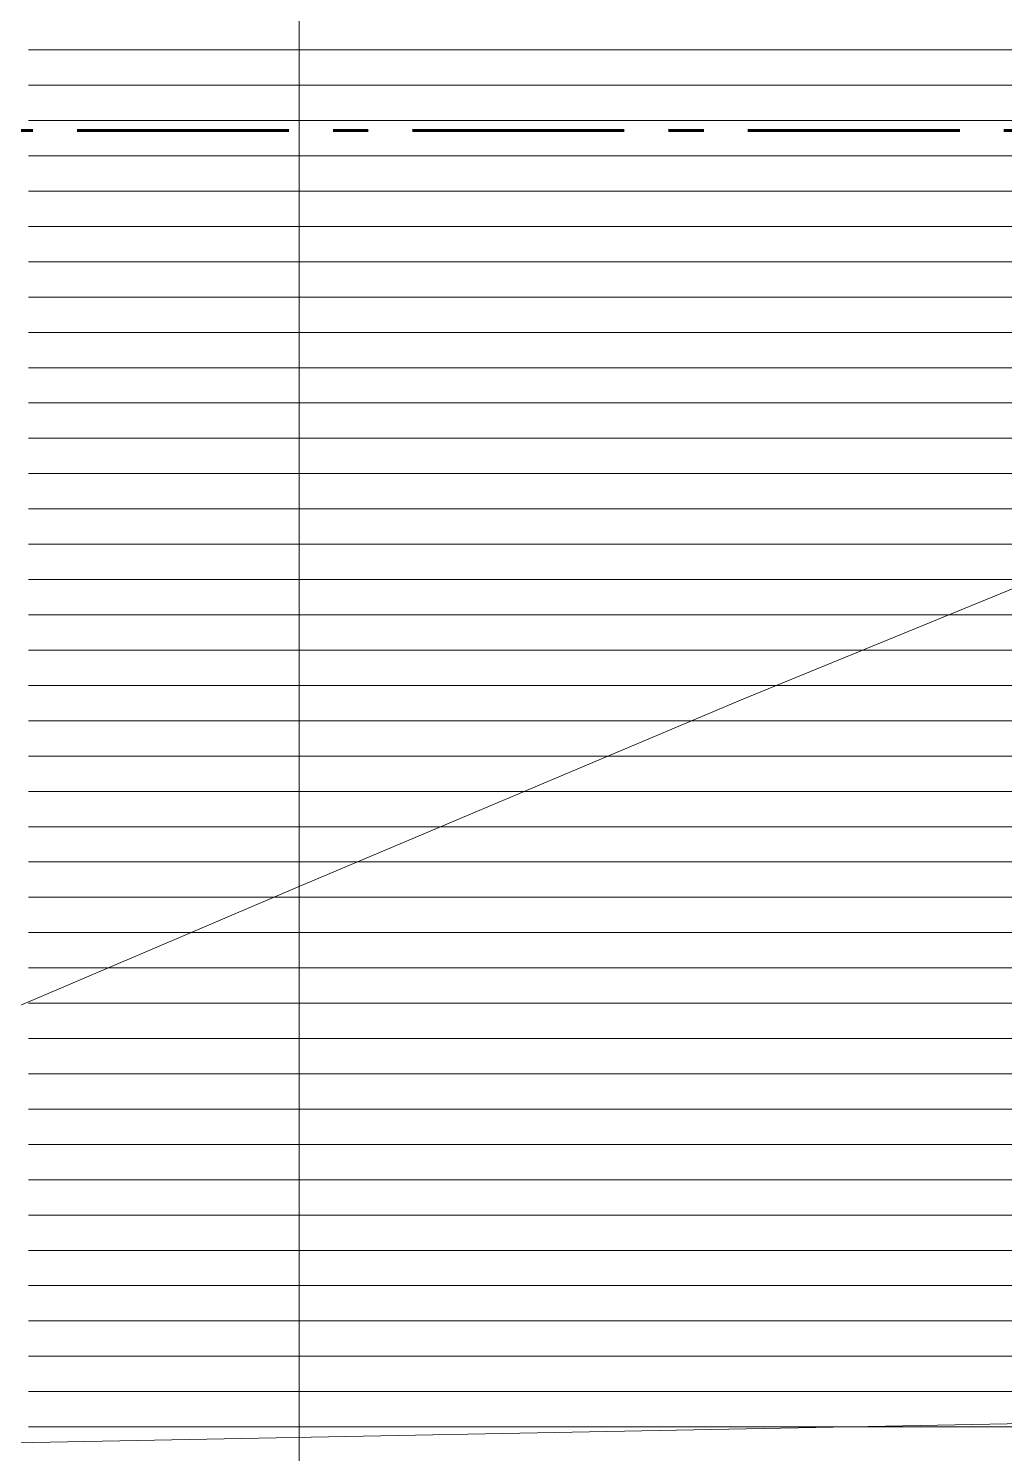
# Model space of a CAD drawing. Header units: metres. Extents: x 48 to 635, y -15 to 39.
# Drawn here: x 65.493 to 68.257, y 6.48 to 10.516 of the extents above; entities that cross this region are included whole.
import ezdxf

# ---------------------------------------------------------------- set-up
doc = ezdxf.new("R2010")
doc.units = ezdxf.units.M
doc.header["$MEASUREMENT"] = 0
doc.linetypes.add('Linea punta', pattern=[0.85, 0.6, -0.125, 0, -0.125])
doc.linetypes.add('Wipeout_Contour', pattern=[1, 0, -1])
for name, color, linetype in [('Interior - Furniture', 7, 'Continuous'), ('Marker - Section', 7, 'Continuous'), ('Shell - Roof', 7, 'Continuous'), ('Structural - Bearing', 7, 'Continuous')]:
    doc.layers.add(name, color=color, linetype=linetype)

# ---------------------------------------------------------------- blocks, each defined once
blk = doc.blocks.new('*X19')
at = {"layer": 'Shell - Roof', "color": 23, "linetype": 'Continuous', "lineweight": 13, "true_color": 0xbf8080}
for p, q in [((65.7388, 10.4551), (65.4926, 10.4551)), ((65.7388, 10.4551), (65.4926, 10.4551)), ((65.985, 10.4551), (65.7388, 10.4551)), ((65.985, 10.4551), (65.7388, 10.4551)), ((66.2312, 10.4551), (65.985, 10.4551)), ((66.2312, 10.4551), (65.985, 10.4551)), ((66.259, 10.4551), (66.2312, 10.4551)), ((66.259, 10.4551), (66.2312, 10.4551)), ((65.7388, 10.3551), (65.4926, 10.3551)), ((65.7388, 10.3551), (65.4926, 10.3551)), ((65.985, 10.3551), (65.7388, 10.3551)), ((65.985, 10.3551), (65.7388, 10.3551)), ((66.2312, 10.3551), (65.985, 10.3551)), ((66.2312, 10.3551), (65.985, 10.3551)), ((66.259, 10.3551), (66.2312, 10.3551)), ((66.259, 10.3551), (66.2312, 10.3551)), ((65.7388, 10.2551), (65.4926, 10.2551)), ((65.7388, 10.2551), (65.4926, 10.2551)), ((65.985, 10.2551), (65.7388, 10.2551)), ((65.985, 10.2551), (65.7388, 10.2551)), ((66.2312, 10.2551), (65.985, 10.2551)), ((66.2312, 10.2551), (65.985, 10.2551)), ((66.259, 10.2551), (66.2312, 10.2551)), ((66.259, 10.2551), (66.2312, 10.2551)), ((65.7388, 10.1551), (65.4926, 10.1551)), ((65.7388, 10.1551), (65.4926, 10.1551)), ((65.985, 10.1551), (65.7388, 10.1551)), ((65.985, 10.1551), (65.7388, 10.1551)), ((66.2312, 10.1551), (65.985, 10.1551)), ((66.2312, 10.1551), (65.985, 10.1551)), ((66.259, 10.1551), (66.2312, 10.1551)), ((66.259, 10.1551), (66.2312, 10.1551)), ((65.7388, 10.0551), (65.4926, 10.0551)), ((65.7388, 10.0551), (65.4926, 10.0551)), ((65.985, 10.0551), (65.7388, 10.0551)), ((65.985, 10.0551), (65.7388, 10.0551)), ((66.2312, 10.0551), (65.985, 10.0551)), ((66.2312, 10.0551), (65.985, 10.0551)), ((66.259, 10.0551), (66.2312, 10.0551)), ((66.259, 10.0551), (66.2312, 10.0551)), ((65.7388, 9.9551), (65.4926, 9.9551)), ((65.7388, 9.9551), (65.4926, 9.9551)), ((65.985, 9.9551), (65.7388, 9.9551)), ((65.985, 9.9551), (65.7388, 9.9551)), ((66.2312, 9.9551), (65.985, 9.9551)), ((66.2312, 9.9551), (65.985, 9.9551)), ((66.259, 9.9551), (66.2312, 9.9551)), ((66.259, 9.9551), (66.2312, 9.9551)), ((65.7388, 9.8551), (65.4926, 9.8551)), ((65.7388, 9.8551), (65.4926, 9.8551)), ((65.985, 9.8551), (65.7388, 9.8551)), ((65.985, 9.8551), (65.7388, 9.8551)), ((66.2312, 9.8551), (65.985, 9.8551)), ((66.2312, 9.8551), (65.985, 9.8551)), ((66.259, 9.8551), (66.2312, 9.8551)), ((66.259, 9.8551), (66.2312, 9.8551)), ((65.7388, 9.7551), (65.4926, 9.7551)), ((65.7388, 9.7551), (65.4926, 9.7551)), ((65.985, 9.7551), (65.7388, 9.7551)), ((65.985, 9.7551), (65.7388, 9.7551)), ((66.2312, 9.7551), (65.985, 9.7551)), ((66.2312, 9.7551), (65.985, 9.7551)), ((66.259, 9.7551), (66.2312, 9.7551)), ((66.259, 9.7551), (66.2312, 9.7551)), ((65.7388, 9.6551), (65.4926, 9.6551)), ((65.7388, 9.6551), (65.4926, 9.6551)), ((65.985, 9.6551), (65.7388, 9.6551)), ((65.985, 9.6551), (65.7388, 9.6551)), ((66.2312, 9.6551), (65.985, 9.6551)), ((66.2312, 9.6551), (65.985, 9.6551)), ((66.259, 9.6551), (66.2312, 9.6551)), ((66.259, 9.6551), (66.2312, 9.6551)), ((65.7388, 9.5551), (65.4926, 9.5551)), ((65.7388, 9.5551), (65.4926, 9.5551)), ((65.985, 9.5551), (65.7388, 9.5551)), ((65.985, 9.5551), (65.7388, 9.5551)), ((66.2312, 9.5551), (65.985, 9.5551)), ((66.2312, 9.5551), (65.985, 9.5551)), ((66.259, 9.5551), (66.2312, 9.5551)), ((66.259, 9.5551), (66.2312, 9.5551)), ((65.7388, 9.4551), (65.4926, 9.4551)), ((65.7388, 9.4551), (65.4926, 9.4551)), ((65.985, 9.4551), (65.7388, 9.4551)), ((65.985, 9.4551), (65.7388, 9.4551)), ((66.2312, 9.4551), (65.985, 9.4551)), ((66.2312, 9.4551), (65.985, 9.4551)), ((66.259, 9.4551), (66.2312, 9.4551)), ((66.259, 9.4551), (66.2312, 9.4551)), ((65.7388, 9.3551), (65.4926, 9.3551)), ((65.7388, 9.3551), (65.4926, 9.3551)), ((65.985, 9.3551), (65.7388, 9.3551)), ((65.985, 9.3551), (65.7388, 9.3551)), ((66.2312, 9.3551), (65.985, 9.3551)), ((66.2312, 9.3551), (65.985, 9.3551)), ((66.259, 9.3551), (66.2312, 9.3551)), ((66.259, 9.3551), (66.2312, 9.3551)), ((65.7388, 9.2551), (65.4926, 9.2551)), ((65.7388, 9.2551), (65.4926, 9.2551)), ((65.985, 9.2551), (65.7388, 9.2551)), ((65.985, 9.2551), (65.7388, 9.2551)), ((66.2312, 9.2551), (65.985, 9.2551)), ((66.2312, 9.2551), (65.985, 9.2551)), ((66.259, 9.2551), (66.2312, 9.2551)), ((66.259, 9.2551), (66.2312, 9.2551)), ((65.7388, 9.1551), (65.4926, 9.1551)), ((65.7388, 9.1551), (65.4926, 9.1551)), ((65.985, 9.1551), (65.7388, 9.1551)), ((65.985, 9.1551), (65.7388, 9.1551)), ((66.2312, 9.1551), (65.985, 9.1551)), ((66.2312, 9.1551), (65.985, 9.1551)), ((66.259, 9.1551), (66.2312, 9.1551)), ((66.259, 9.1551), (66.2312, 9.1551)), ((65.7388, 9.0551), (65.4926, 9.0551)), ((65.7388, 9.0551), (65.4926, 9.0551)), ((65.985, 9.0551), (65.7388, 9.0551)), ((65.985, 9.0551), (65.7388, 9.0551)), ((66.2312, 9.0551), (65.985, 9.0551)), ((66.2312, 9.0551), (65.985, 9.0551)), ((66.259, 9.0551), (66.2312, 9.0551)), ((66.259, 9.0551), (66.2312, 9.0551)), ((65.7388, 8.9551), (65.4926, 8.9551)), ((65.7388, 8.9551), (65.4926, 8.9551)), ((65.985, 8.9551), (65.7388, 8.9551)), ((65.985, 8.9551), (65.7388, 8.9551)), ((66.2312, 8.9551), (65.985, 8.9551)), ((66.2312, 8.9551), (65.985, 8.9551)), ((66.259, 8.9551), (66.2312, 8.9551)), ((66.259, 8.9551), (66.2312, 8.9551)), ((65.7388, 8.8551), (65.4926, 8.8551)), ((65.7388, 8.8551), (65.4926, 8.8551)), ((65.985, 8.8551), (65.7388, 8.8551)), ((65.985, 8.8551), (65.7388, 8.8551)), ((66.2312, 8.8551), (65.985, 8.8551)), ((66.2312, 8.8551), (65.985, 8.8551)), ((66.259, 8.8551), (66.2312, 8.8551)), ((66.259, 8.8551), (66.2312, 8.8551)), ((65.7388, 8.7551), (65.4926, 8.7551)), ((65.7388, 8.7551), (65.4926, 8.7551)), ((65.985, 8.7551), (65.7388, 8.7551)), ((65.985, 8.7551), (65.7388, 8.7551)), ((66.2312, 8.7551), (65.985, 8.7551)), ((66.2312, 8.7551), (65.985, 8.7551)), ((66.259, 8.7551), (66.2312, 8.7551)), ((66.259, 8.7551), (66.2312, 8.7551)), ((65.7388, 8.6551), (65.4926, 8.6551)), ((65.7388, 8.6551), (65.4926, 8.6551)), ((65.985, 8.6551), (65.7388, 8.6551)), ((65.985, 8.6551), (65.7388, 8.6551)), ((66.2312, 8.6551), (65.985, 8.6551)), ((66.2312, 8.6551), (65.985, 8.6551)), ((66.259, 8.6551), (66.2312, 8.6551)), ((66.259, 8.6551), (66.2312, 8.6551)), ((65.7388, 8.5551), (65.4926, 8.5551)), ((65.7388, 8.5551), (65.4926, 8.5551)), ((65.985, 8.5551), (65.7388, 8.5551)), ((65.985, 8.5551), (65.7388, 8.5551)), ((66.2312, 8.5551), (65.985, 8.5551)), ((66.2312, 8.5551), (65.985, 8.5551)), ((66.259, 8.5551), (66.2312, 8.5551)), ((66.259, 8.5551), (66.2312, 8.5551)), ((65.7388, 8.4551), (65.4926, 8.4551)), ((65.7388, 8.4551), (65.4926, 8.4551)), ((65.985, 8.4551), (65.7388, 8.4551)), ((65.985, 8.4551), (65.7388, 8.4551)), ((66.2312, 8.4551), (65.985, 8.4551)), ((66.2312, 8.4551), (65.985, 8.4551)), ((66.259, 8.4551), (66.2312, 8.4551)), ((66.259, 8.4551), (66.2312, 8.4551)), ((65.7388, 8.3551), (65.4926, 8.3551)), ((65.7388, 8.3551), (65.4926, 8.3551)), ((65.985, 8.3551), (65.7388, 8.3551)), ((65.985, 8.3551), (65.7388, 8.3551)), ((66.2312, 8.3551), (65.985, 8.3551)), ((66.2312, 8.3551), (65.985, 8.3551)), ((66.259, 8.3551), (66.2312, 8.3551)), ((66.259, 8.3551), (66.2312, 8.3551)), ((65.7388, 8.2551), (65.4926, 8.2551)), ((65.7388, 8.2551), (65.4926, 8.2551)), ((65.985, 8.2551), (65.7388, 8.2551)), ((65.985, 8.2551), (65.7388, 8.2551)), ((66.2312, 8.2551), (65.985, 8.2551)), ((66.2312, 8.2551), (65.985, 8.2551)), ((66.259, 8.2551), (66.2312, 8.2551)), ((66.259, 8.2551), (66.2312, 8.2551)), ((65.7388, 8.1551), (65.4926, 8.1551)), ((65.7388, 8.1551), (65.4926, 8.1551)), ((65.985, 8.1551), (65.7388, 8.1551)), ((65.985, 8.1551), (65.7388, 8.1551)), ((66.2312, 8.1551), (65.985, 8.1551)), ((66.2312, 8.1551), (65.985, 8.1551)), ((66.259, 8.1551), (66.2312, 8.1551)), ((66.259, 8.1551), (66.2312, 8.1551)), ((65.7388, 8.0551), (65.4926, 8.0551)), ((65.7388, 8.0551), (65.4926, 8.0551)), ((65.985, 8.0551), (65.7388, 8.0551)), ((65.985, 8.0551), (65.7388, 8.0551)), ((66.2312, 8.0551), (65.985, 8.0551)), ((66.2312, 8.0551), (65.985, 8.0551)), ((66.259, 8.0551), (66.2312, 8.0551)), ((66.259, 8.0551), (66.2312, 8.0551)), ((65.7388, 7.9551), (65.4926, 7.9551)), ((65.7388, 7.9551), (65.4926, 7.9551)), ((65.985, 7.9551), (65.7388, 7.9551)), ((65.985, 7.9551), (65.7388, 7.9551)), ((66.2312, 7.9551), (65.985, 7.9551)), ((66.2312, 7.9551), (65.985, 7.9551)), ((66.259, 7.9551), (66.2312, 7.9551)), ((66.259, 7.9551), (66.2312, 7.9551)), ((65.7388, 7.8551), (65.4926, 7.8551)), ((65.7388, 7.8551), (65.4926, 7.8551)), ((65.985, 7.8551), (65.7388, 7.8551)), ((65.985, 7.8551), (65.7388, 7.8551)), ((66.2312, 7.8551), (65.985, 7.8551)), ((66.2312, 7.8551), (65.985, 7.8551)), ((66.259, 7.8551), (66.2312, 7.8551)), ((66.259, 7.8551), (66.2312, 7.8551)), ((65.7388, 7.7551), (65.4926, 7.7551)), ((65.7388, 7.7551), (65.4926, 7.7551)), ((65.985, 7.7551), (65.7388, 7.7551)), ((65.985, 7.7551), (65.7388, 7.7551)), ((66.2312, 7.7551), (65.985, 7.7551)), ((66.2312, 7.7551), (65.985, 7.7551)), ((66.259, 7.7551), (66.2312, 7.7551)), ((66.259, 7.7551), (66.2312, 7.7551)), ((65.7388, 7.6551), (65.4926, 7.6551)), ((65.7388, 7.6551), (65.4926, 7.6551)), ((65.985, 7.6551), (65.7388, 7.6551)), ((65.985, 7.6551), (65.7388, 7.6551)), ((66.2312, 7.6551), (65.985, 7.6551)), ((66.2312, 7.6551), (65.985, 7.6551)), ((66.259, 7.6551), (66.2312, 7.6551)), ((66.259, 7.6551), (66.2312, 7.6551)), ((65.7388, 7.5551), (65.4926, 7.5551)), ((65.7388, 7.5551), (65.4926, 7.5551)), ((65.985, 7.5551), (65.7388, 7.5551)), ((65.985, 7.5551), (65.7388, 7.5551)), ((66.2312, 7.5551), (65.985, 7.5551)), ((66.2312, 7.5551), (65.985, 7.5551)), ((66.259, 7.5551), (66.2312, 7.5551)), ((66.259, 7.5551), (66.2312, 7.5551)), ((65.7388, 7.4551), (65.4926, 7.4551)), ((65.7388, 7.4551), (65.4926, 7.4551)), ((65.985, 7.4551), (65.7388, 7.4551)), ((65.985, 7.4551), (65.7388, 7.4551)), ((66.2312, 7.4551), (65.985, 7.4551)), ((66.2312, 7.4551), (65.985, 7.4551)), ((66.259, 7.4551), (66.2312, 7.4551)), ((66.259, 7.4551), (66.2312, 7.4551)), ((65.7388, 7.3551), (65.4926, 7.3551)), ((65.7388, 7.3551), (65.4926, 7.3551)), ((65.985, 7.3551), (65.7388, 7.3551)), ((65.985, 7.3551), (65.7388, 7.3551)), ((66.2312, 7.3551), (65.985, 7.3551)), ((66.2312, 7.3551), (65.985, 7.3551)), ((66.259, 7.3551), (66.2312, 7.3551)), ((66.259, 7.3551), (66.2312, 7.3551)), ((65.7388, 7.2551), (65.4926, 7.2551)), ((65.7388, 7.2551), (65.4926, 7.2551)), ((65.985, 7.2551), (65.7388, 7.2551)), ((65.985, 7.2551), (65.7388, 7.2551)), ((66.2312, 7.2551), (65.985, 7.2551)), ((66.2312, 7.2551), (65.985, 7.2551)), ((66.259, 7.2551), (66.2312, 7.2551)), ((66.259, 7.2551), (66.2312, 7.2551)), ((65.7388, 7.1551), (65.4926, 7.1551)), ((65.7388, 7.1551), (65.4926, 7.1551)), ((65.985, 7.1551), (65.7388, 7.1551)), ((65.985, 7.1551), (65.7388, 7.1551)), ((66.2312, 7.1551), (65.985, 7.1551)), ((66.2312, 7.1551), (65.985, 7.1551)), ((66.259, 7.1551), (66.2312, 7.1551)), ((66.259, 7.1551), (66.2312, 7.1551)), ((65.7388, 7.0551), (65.4926, 7.0551)), ((65.7388, 7.0551), (65.4926, 7.0551)), ((65.985, 7.0551), (65.7388, 7.0551)), ((65.985, 7.0551), (65.7388, 7.0551)), ((66.2312, 7.0551), (65.985, 7.0551)), ((66.2312, 7.0551), (65.985, 7.0551)), ((66.259, 7.0551), (66.2312, 7.0551)), ((66.259, 7.0551), (66.2312, 7.0551)), ((65.7388, 6.9551), (65.4926, 6.9551)), ((65.7388, 6.9551), (65.4926, 6.9551)), ((65.985, 6.9551), (65.7388, 6.9551)), ((65.985, 6.9551), (65.7388, 6.9551)), ((66.2312, 6.9551), (65.985, 6.9551)), ((66.2312, 6.9551), (65.985, 6.9551)), ((66.259, 6.9551), (66.2312, 6.9551)), ((66.259, 6.9551), (66.2312, 6.9551)), ((65.7388, 6.8551), (65.4926, 6.8551)), ((65.7388, 6.8551), (65.4926, 6.8551)), ((65.985, 6.8551), (65.7388, 6.8551)), ((65.985, 6.8551), (65.7388, 6.8551)), ((66.2312, 6.8551), (65.985, 6.8551)), ((66.2312, 6.8551), (65.985, 6.8551)), ((66.259, 6.8551), (66.2312, 6.8551)), ((66.259, 6.8551), (66.2312, 6.8551)), ((65.7388, 6.7551), (65.4926, 6.7551)), ((65.7388, 6.7551), (65.4926, 6.7551)), ((65.985, 6.7551), (65.7388, 6.7551)), ((65.985, 6.7551), (65.7388, 6.7551)), ((66.2312, 6.7551), (65.985, 6.7551)), ((66.2312, 6.7551), (65.985, 6.7551)), ((66.259, 6.7551), (66.2312, 6.7551)), ((66.259, 6.7551), (66.2312, 6.7551)), ((65.7388, 6.6551), (65.4926, 6.6551)), ((65.7388, 6.6551), (65.4926, 6.6551)), ((65.985, 6.6551), (65.7388, 6.6551)), ((65.985, 6.6551), (65.7388, 6.6551)), ((66.2312, 6.6551), (65.985, 6.6551)), ((66.2312, 6.6551), (65.985, 6.6551)), ((66.259, 6.6551), (66.2312, 6.6551)), ((66.259, 6.6551), (66.2312, 6.6551)), ((65.7388, 6.5551), (65.4926, 6.5551)), ((65.7388, 6.5551), (65.4926, 6.5551)), ((65.985, 6.5551), (65.7388, 6.5551)), ((65.985, 6.5551), (65.7388, 6.5551)), ((66.2312, 6.5551), (65.985, 6.5551)), ((66.2312, 6.5551), (65.985, 6.5551)), ((66.259, 6.5551), (66.2312, 6.5551)), ((66.259, 6.5551), (66.2312, 6.5551))]:
    blk.add_line(p, q, dxfattribs=at)
blk = doc.blocks.new('*X20')
at = {"layer": 'Shell - Roof', "color": 23, "linetype": 'Continuous', "lineweight": 13, "true_color": 0xbf8080}
for p, q in [((66.259, 10.4551), (66.4774, 10.4551)), ((66.259, 10.4551), (66.4774, 10.4551)), ((66.4774, 10.4551), (66.7236, 10.4551)), ((66.4774, 10.4551), (66.7236, 10.4551)), ((66.7236, 10.4551), (66.9698, 10.4551)), ((66.7236, 10.4551), (66.9698, 10.4551)), ((66.9698, 10.4551), (67.216, 10.4551)), ((66.9698, 10.4551), (67.216, 10.4551)), ((67.216, 10.4551), (67.4622, 10.4551)), ((67.216, 10.4551), (67.4622, 10.4551)), ((67.4622, 10.4551), (67.7084, 10.4551)), ((67.4622, 10.4551), (67.7084, 10.4551)), ((67.7084, 10.4551), (67.9546, 10.4551)), ((67.7084, 10.4551), (67.9546, 10.4551)), ((67.9546, 10.4551), (68.2008, 10.4551)), ((67.9546, 10.4551), (68.2008, 10.4551)), ((68.2008, 10.4551), (68.447, 10.4551)), ((68.2008, 10.4551), (68.447, 10.4551)), ((66.259, 10.3551), (66.4774, 10.3551)), ((66.259, 10.3551), (66.4774, 10.3551)), ((66.4774, 10.3551), (66.7236, 10.3551)), ((66.4774, 10.3551), (66.7236, 10.3551)), ((66.7236, 10.3551), (66.9698, 10.3551)), ((66.7236, 10.3551), (66.9698, 10.3551)), ((66.9698, 10.3551), (67.216, 10.3551)), ((66.9698, 10.3551), (67.216, 10.3551)), ((67.216, 10.3551), (67.4622, 10.3551)), ((67.216, 10.3551), (67.4622, 10.3551)), ((67.4622, 10.3551), (67.7084, 10.3551)), ((67.4622, 10.3551), (67.7084, 10.3551)), ((67.7084, 10.3551), (67.9546, 10.3551)), ((67.7084, 10.3551), (67.9546, 10.3551)), ((67.9546, 10.3551), (68.2008, 10.3551)), ((67.9546, 10.3551), (68.2008, 10.3551)), ((68.2008, 10.3551), (68.447, 10.3551)), ((68.2008, 10.3551), (68.447, 10.3551)), ((66.259, 10.2551), (66.4774, 10.2551)), ((66.259, 10.2551), (66.4774, 10.2551)), ((66.4774, 10.2551), (66.7236, 10.2551)), ((66.4774, 10.2551), (66.7236, 10.2551)), ((66.7236, 10.2551), (66.9698, 10.2551)), ((66.7236, 10.2551), (66.9698, 10.2551)), ((66.9698, 10.2551), (67.216, 10.2551)), ((66.9698, 10.2551), (67.216, 10.2551)), ((67.216, 10.2551), (67.4622, 10.2551)), ((67.216, 10.2551), (67.4622, 10.2551)), ((67.4622, 10.2551), (67.7084, 10.2551)), ((67.4622, 10.2551), (67.7084, 10.2551)), ((67.7084, 10.2551), (67.9546, 10.2551)), ((67.7084, 10.2551), (67.9546, 10.2551)), ((67.9546, 10.2551), (68.2008, 10.2551)), ((67.9546, 10.2551), (68.2008, 10.2551)), ((68.2008, 10.2551), (68.447, 10.2551)), ((68.2008, 10.2551), (68.447, 10.2551)), ((66.259, 10.1551), (66.4774, 10.1551)), ((66.259, 10.1551), (66.4774, 10.1551)), ((66.4774, 10.1551), (66.7236, 10.1551)), ((66.4774, 10.1551), (66.7236, 10.1551)), ((66.7236, 10.1551), (66.9698, 10.1551)), ((66.7236, 10.1551), (66.9698, 10.1551)), ((66.9698, 10.1551), (67.216, 10.1551)), ((66.9698, 10.1551), (67.216, 10.1551)), ((67.216, 10.1551), (67.4622, 10.1551)), ((67.216, 10.1551), (67.4622, 10.1551)), ((67.4622, 10.1551), (67.7084, 10.1551)), ((67.4622, 10.1551), (67.7084, 10.1551)), ((67.7084, 10.1551), (67.9546, 10.1551)), ((67.7084, 10.1551), (67.9546, 10.1551)), ((67.9546, 10.1551), (68.2008, 10.1551)), ((67.9546, 10.1551), (68.2008, 10.1551)), ((68.2008, 10.1551), (68.447, 10.1551)), ((68.2008, 10.1551), (68.447, 10.1551)), ((66.259, 10.0551), (66.4774, 10.0551)), ((66.259, 10.0551), (66.4774, 10.0551)), ((66.4774, 10.0551), (66.7236, 10.0551)), ((66.4774, 10.0551), (66.7236, 10.0551)), ((66.7236, 10.0551), (66.9698, 10.0551)), ((66.7236, 10.0551), (66.9698, 10.0551)), ((66.9698, 10.0551), (67.216, 10.0551)), ((66.9698, 10.0551), (67.216, 10.0551)), ((67.216, 10.0551), (67.4622, 10.0551)), ((67.216, 10.0551), (67.4622, 10.0551)), ((67.4622, 10.0551), (67.7084, 10.0551)), ((67.4622, 10.0551), (67.7084, 10.0551)), ((67.7084, 10.0551), (67.9546, 10.0551)), ((67.7084, 10.0551), (67.9546, 10.0551)), ((67.9546, 10.0551), (68.2008, 10.0551)), ((67.9546, 10.0551), (68.2008, 10.0551)), ((68.2008, 10.0551), (68.447, 10.0551)), ((68.2008, 10.0551), (68.447, 10.0551)), ((66.259, 9.9551), (66.4774, 9.9551)), ((66.259, 9.9551), (66.4774, 9.9551)), ((66.4774, 9.9551), (66.7236, 9.9551)), ((66.4774, 9.9551), (66.7236, 9.9551)), ((66.7236, 9.9551), (66.9698, 9.9551)), ((66.7236, 9.9551), (66.9698, 9.9551)), ((66.9698, 9.9551), (67.216, 9.9551)), ((66.9698, 9.9551), (67.216, 9.9551)), ((67.216, 9.9551), (67.4622, 9.9551)), ((67.216, 9.9551), (67.4622, 9.9551)), ((67.4622, 9.9551), (67.7084, 9.9551)), ((67.4622, 9.9551), (67.7084, 9.9551)), ((67.7084, 9.9551), (67.9546, 9.9551)), ((67.7084, 9.9551), (67.9546, 9.9551)), ((67.9546, 9.9551), (68.2008, 9.9551)), ((67.9546, 9.9551), (68.2008, 9.9551)), ((68.2008, 9.9551), (68.447, 9.9551)), ((68.2008, 9.9551), (68.447, 9.9551)), ((66.259, 9.8551), (66.4774, 9.8551)), ((66.259, 9.8551), (66.4774, 9.8551)), ((66.4774, 9.8551), (66.7236, 9.8551)), ((66.4774, 9.8551), (66.7236, 9.8551)), ((66.7236, 9.8551), (66.9698, 9.8551)), ((66.7236, 9.8551), (66.9698, 9.8551)), ((66.9698, 9.8551), (67.216, 9.8551)), ((66.9698, 9.8551), (67.216, 9.8551)), ((67.216, 9.8551), (67.4622, 9.8551)), ((67.216, 9.8551), (67.4622, 9.8551)), ((67.4622, 9.8551), (67.7084, 9.8551)), ((67.4622, 9.8551), (67.7084, 9.8551)), ((67.7084, 9.8551), (67.9546, 9.8551)), ((67.7084, 9.8551), (67.9546, 9.8551)), ((67.9546, 9.8551), (68.2008, 9.8551)), ((67.9546, 9.8551), (68.2008, 9.8551)), ((68.2008, 9.8551), (68.447, 9.8551)), ((68.2008, 9.8551), (68.447, 9.8551)), ((66.259, 9.7551), (66.4774, 9.7551)), ((66.259, 9.7551), (66.4774, 9.7551)), ((66.4774, 9.7551), (66.7236, 9.7551)), ((66.4774, 9.7551), (66.7236, 9.7551)), ((66.7236, 9.7551), (66.9698, 9.7551)), ((66.7236, 9.7551), (66.9698, 9.7551)), ((66.9698, 9.7551), (67.216, 9.7551)), ((66.9698, 9.7551), (67.216, 9.7551)), ((67.216, 9.7551), (67.4622, 9.7551)), ((67.216, 9.7551), (67.4622, 9.7551)), ((67.4622, 9.7551), (67.7084, 9.7551)), ((67.4622, 9.7551), (67.7084, 9.7551)), ((67.7084, 9.7551), (67.9546, 9.7551)), ((67.7084, 9.7551), (67.9546, 9.7551)), ((67.9546, 9.7551), (68.2008, 9.7551)), ((67.9546, 9.7551), (68.2008, 9.7551)), ((68.2008, 9.7551), (68.447, 9.7551)), ((68.2008, 9.7551), (68.447, 9.7551)), ((66.259, 9.6551), (66.4774, 9.6551)), ((66.259, 9.6551), (66.4774, 9.6551)), ((66.4774, 9.6551), (66.7236, 9.6551)), ((66.4774, 9.6551), (66.7236, 9.6551)), ((66.7236, 9.6551), (66.9698, 9.6551)), ((66.7236, 9.6551), (66.9698, 9.6551)), ((66.9698, 9.6551), (67.216, 9.6551)), ((66.9698, 9.6551), (67.216, 9.6551)), ((67.216, 9.6551), (67.4622, 9.6551)), ((67.216, 9.6551), (67.4622, 9.6551)), ((67.4622, 9.6551), (67.7084, 9.6551)), ((67.4622, 9.6551), (67.7084, 9.6551)), ((67.7084, 9.6551), (67.9546, 9.6551)), ((67.7084, 9.6551), (67.9546, 9.6551)), ((67.9546, 9.6551), (68.2008, 9.6551)), ((67.9546, 9.6551), (68.2008, 9.6551)), ((68.2008, 9.6551), (68.447, 9.6551)), ((68.2008, 9.6551), (68.447, 9.6551)), ((66.259, 9.5551), (66.4774, 9.5551)), ((66.259, 9.5551), (66.4774, 9.5551)), ((66.4774, 9.5551), (66.7236, 9.5551)), ((66.4774, 9.5551), (66.7236, 9.5551)), ((66.7236, 9.5551), (66.9698, 9.5551)), ((66.7236, 9.5551), (66.9698, 9.5551)), ((66.9698, 9.5551), (67.216, 9.5551)), ((66.9698, 9.5551), (67.216, 9.5551)), ((67.216, 9.5551), (67.4622, 9.5551)), ((67.216, 9.5551), (67.4622, 9.5551)), ((67.4622, 9.5551), (67.7084, 9.5551)), ((67.4622, 9.5551), (67.7084, 9.5551)), ((67.7084, 9.5551), (67.9546, 9.5551)), ((67.7084, 9.5551), (67.9546, 9.5551)), ((67.9546, 9.5551), (68.2008, 9.5551)), ((67.9546, 9.5551), (68.2008, 9.5551)), ((68.2008, 9.5551), (68.447, 9.5551)), ((68.2008, 9.5551), (68.447, 9.5551)), ((66.259, 9.4551), (66.4774, 9.4551)), ((66.259, 9.4551), (66.4774, 9.4551)), ((66.4774, 9.4551), (66.7236, 9.4551)), ((66.4774, 9.4551), (66.7236, 9.4551)), ((66.7236, 9.4551), (66.9698, 9.4551)), ((66.7236, 9.4551), (66.9698, 9.4551)), ((66.9698, 9.4551), (67.216, 9.4551)), ((66.9698, 9.4551), (67.216, 9.4551)), ((67.216, 9.4551), (67.4622, 9.4551)), ((67.216, 9.4551), (67.4622, 9.4551)), ((67.4622, 9.4551), (67.7084, 9.4551)), ((67.4622, 9.4551), (67.7084, 9.4551)), ((67.7084, 9.4551), (67.9546, 9.4551)), ((67.7084, 9.4551), (67.9546, 9.4551)), ((67.9546, 9.4551), (68.2008, 9.4551)), ((67.9546, 9.4551), (68.2008, 9.4551)), ((68.2008, 9.4551), (68.447, 9.4551)), ((68.2008, 9.4551), (68.447, 9.4551)), ((66.259, 9.3551), (66.4774, 9.3551)), ((66.259, 9.3551), (66.4774, 9.3551)), ((66.4774, 9.3551), (66.7236, 9.3551)), ((66.4774, 9.3551), (66.7236, 9.3551)), ((66.7236, 9.3551), (66.9698, 9.3551)), ((66.7236, 9.3551), (66.9698, 9.3551)), ((66.9698, 9.3551), (67.216, 9.3551)), ((66.9698, 9.3551), (67.216, 9.3551)), ((67.216, 9.3551), (67.4622, 9.3551)), ((67.216, 9.3551), (67.4622, 9.3551)), ((67.4622, 9.3551), (67.7084, 9.3551)), ((67.4622, 9.3551), (67.7084, 9.3551)), ((67.7084, 9.3551), (67.9546, 9.3551)), ((67.7084, 9.3551), (67.9546, 9.3551)), ((67.9546, 9.3551), (68.2008, 9.3551)), ((67.9546, 9.3551), (68.2008, 9.3551)), ((68.2008, 9.3551), (68.447, 9.3551)), ((68.2008, 9.3551), (68.447, 9.3551)), ((66.259, 9.2551), (66.4774, 9.2551)), ((66.259, 9.2551), (66.4774, 9.2551)), ((66.4774, 9.2551), (66.7236, 9.2551)), ((66.4774, 9.2551), (66.7236, 9.2551)), ((66.7236, 9.2551), (66.9698, 9.2551)), ((66.7236, 9.2551), (66.9698, 9.2551)), ((66.9698, 9.2551), (67.216, 9.2551)), ((66.9698, 9.2551), (67.216, 9.2551)), ((67.216, 9.2551), (67.4622, 9.2551)), ((67.216, 9.2551), (67.4622, 9.2551)), ((67.4622, 9.2551), (67.7084, 9.2551)), ((67.4622, 9.2551), (67.7084, 9.2551)), ((67.7084, 9.2551), (67.9546, 9.2551)), ((67.7084, 9.2551), (67.9546, 9.2551)), ((67.9546, 9.2551), (68.2008, 9.2551)), ((67.9546, 9.2551), (68.2008, 9.2551)), ((68.2008, 9.2551), (68.447, 9.2551)), ((68.2008, 9.2551), (68.447, 9.2551)), ((66.259, 9.1551), (66.4774, 9.1551)), ((66.259, 9.1551), (66.4774, 9.1551)), ((66.4774, 9.1551), (66.7236, 9.1551)), ((66.4774, 9.1551), (66.7236, 9.1551)), ((66.7236, 9.1551), (66.9698, 9.1551)), ((66.7236, 9.1551), (66.9698, 9.1551)), ((66.9698, 9.1551), (67.216, 9.1551)), ((66.9698, 9.1551), (67.216, 9.1551)), ((67.216, 9.1551), (67.4622, 9.1551)), ((67.216, 9.1551), (67.4622, 9.1551)), ((67.4622, 9.1551), (67.7084, 9.1551)), ((67.4622, 9.1551), (67.7084, 9.1551)), ((67.7084, 9.1551), (67.9546, 9.1551)), ((67.7084, 9.1551), (67.9546, 9.1551)), ((67.9546, 9.1551), (68.2008, 9.1551)), ((67.9546, 9.1551), (68.2008, 9.1551)), ((68.2008, 9.1551), (68.447, 9.1551)), ((68.2008, 9.1551), (68.447, 9.1551)), ((66.259, 9.0551), (66.4774, 9.0551)), ((66.259, 9.0551), (66.4774, 9.0551)), ((66.4774, 9.0551), (66.7236, 9.0551)), ((66.4774, 9.0551), (66.7236, 9.0551)), ((66.7236, 9.0551), (66.9698, 9.0551)), ((66.7236, 9.0551), (66.9698, 9.0551)), ((66.9698, 9.0551), (67.216, 9.0551)), ((66.9698, 9.0551), (67.216, 9.0551)), ((67.216, 9.0551), (67.4622, 9.0551)), ((67.216, 9.0551), (67.4622, 9.0551)), ((67.4622, 9.0551), (67.7084, 9.0551)), ((67.4622, 9.0551), (67.7084, 9.0551)), ((67.7084, 9.0551), (67.9546, 9.0551)), ((67.7084, 9.0551), (67.9546, 9.0551)), ((67.9546, 9.0551), (68.2008, 9.0551)), ((67.9546, 9.0551), (68.2008, 9.0551)), ((68.2008, 9.0551), (68.447, 9.0551)), ((68.2008, 9.0551), (68.447, 9.0551)), ((66.259, 8.9551), (66.4774, 8.9551)), ((66.259, 8.9551), (66.4774, 8.9551)), ((66.4774, 8.9551), (66.7236, 8.9551)), ((66.4774, 8.9551), (66.7236, 8.9551)), ((66.7236, 8.9551), (66.9698, 8.9551)), ((66.7236, 8.9551), (66.9698, 8.9551)), ((66.9698, 8.9551), (67.216, 8.9551)), ((66.9698, 8.9551), (67.216, 8.9551)), ((67.216, 8.9551), (67.4622, 8.9551)), ((67.216, 8.9551), (67.4622, 8.9551)), ((67.4622, 8.9551), (67.7084, 8.9551)), ((67.4622, 8.9551), (67.7084, 8.9551)), ((67.7084, 8.9551), (67.9546, 8.9551)), ((67.7084, 8.9551), (67.9546, 8.9551)), ((67.9546, 8.9551), (68.2008, 8.9551)), ((67.9546, 8.9551), (68.2008, 8.9551)), ((68.2008, 8.9551), (68.447, 8.9551)), ((68.2008, 8.9551), (68.447, 8.9551)), ((66.259, 8.8551), (66.4774, 8.8551)), ((66.259, 8.8551), (66.4774, 8.8551)), ((66.4774, 8.8551), (66.7236, 8.8551)), ((66.4774, 8.8551), (66.7236, 8.8551)), ((66.7236, 8.8551), (66.9698, 8.8551)), ((66.7236, 8.8551), (66.9698, 8.8551)), ((66.9698, 8.8551), (67.216, 8.8551)), ((66.9698, 8.8551), (67.216, 8.8551)), ((67.216, 8.8551), (67.4622, 8.8551)), ((67.216, 8.8551), (67.4622, 8.8551)), ((67.4622, 8.8551), (67.7084, 8.8551)), ((67.4622, 8.8551), (67.7084, 8.8551)), ((67.7084, 8.8551), (67.9546, 8.8551)), ((67.7084, 8.8551), (67.9546, 8.8551)), ((67.9546, 8.8551), (68.2008, 8.8551)), ((67.9546, 8.8551), (68.2008, 8.8551)), ((68.2008, 8.8551), (68.447, 8.8551)), ((68.2008, 8.8551), (68.447, 8.8551)), ((66.259, 8.7551), (66.4774, 8.7551)), ((66.259, 8.7551), (66.4774, 8.7551)), ((66.4774, 8.7551), (66.7236, 8.7551)), ((66.4774, 8.7551), (66.7236, 8.7551)), ((66.7236, 8.7551), (66.9698, 8.7551)), ((66.7236, 8.7551), (66.9698, 8.7551)), ((66.9698, 8.7551), (67.216, 8.7551)), ((66.9698, 8.7551), (67.216, 8.7551)), ((67.216, 8.7551), (67.4622, 8.7551)), ((67.216, 8.7551), (67.4622, 8.7551)), ((67.4622, 8.7551), (67.7084, 8.7551)), ((67.4622, 8.7551), (67.7084, 8.7551)), ((67.7084, 8.7551), (67.9546, 8.7551)), ((67.7084, 8.7551), (67.9546, 8.7551)), ((67.9546, 8.7551), (68.2008, 8.7551)), ((67.9546, 8.7551), (68.2008, 8.7551)), ((68.2008, 8.7551), (68.447, 8.7551)), ((68.2008, 8.7551), (68.447, 8.7551)), ((66.259, 8.6551), (66.4774, 8.6551)), ((66.259, 8.6551), (66.4774, 8.6551)), ((66.4774, 8.6551), (66.7236, 8.6551)), ((66.4774, 8.6551), (66.7236, 8.6551)), ((66.7236, 8.6551), (66.9698, 8.6551)), ((66.7236, 8.6551), (66.9698, 8.6551)), ((66.9698, 8.6551), (67.216, 8.6551)), ((66.9698, 8.6551), (67.216, 8.6551)), ((67.216, 8.6551), (67.4622, 8.6551)), ((67.216, 8.6551), (67.4622, 8.6551)), ((67.4622, 8.6551), (67.7084, 8.6551)), ((67.4622, 8.6551), (67.7084, 8.6551)), ((67.7084, 8.6551), (67.9546, 8.6551)), ((67.7084, 8.6551), (67.9546, 8.6551)), ((67.9546, 8.6551), (68.2008, 8.6551)), ((67.9546, 8.6551), (68.2008, 8.6551)), ((68.2008, 8.6551), (68.447, 8.6551)), ((68.2008, 8.6551), (68.447, 8.6551)), ((66.259, 8.5551), (66.4774, 8.5551)), ((66.259, 8.5551), (66.4774, 8.5551)), ((66.4774, 8.5551), (66.7236, 8.5551)), ((66.4774, 8.5551), (66.7236, 8.5551)), ((66.7236, 8.5551), (66.9698, 8.5551)), ((66.7236, 8.5551), (66.9698, 8.5551)), ((66.9698, 8.5551), (67.216, 8.5551)), ((66.9698, 8.5551), (67.216, 8.5551)), ((67.216, 8.5551), (67.4622, 8.5551)), ((67.216, 8.5551), (67.4622, 8.5551)), ((67.4622, 8.5551), (67.7084, 8.5551)), ((67.4622, 8.5551), (67.7084, 8.5551)), ((67.7084, 8.5551), (67.9546, 8.5551)), ((67.7084, 8.5551), (67.9546, 8.5551)), ((67.9546, 8.5551), (68.2008, 8.5551)), ((67.9546, 8.5551), (68.2008, 8.5551)), ((68.2008, 8.5551), (68.447, 8.5551)), ((68.2008, 8.5551), (68.447, 8.5551)), ((66.259, 8.4551), (66.4774, 8.4551)), ((66.259, 8.4551), (66.4774, 8.4551)), ((66.4774, 8.4551), (66.7236, 8.4551)), ((66.4774, 8.4551), (66.7236, 8.4551)), ((66.7236, 8.4551), (66.9698, 8.4551)), ((66.7236, 8.4551), (66.9698, 8.4551)), ((66.9698, 8.4551), (67.216, 8.4551)), ((66.9698, 8.4551), (67.216, 8.4551)), ((67.216, 8.4551), (67.4622, 8.4551)), ((67.216, 8.4551), (67.4622, 8.4551)), ((67.4622, 8.4551), (67.7084, 8.4551)), ((67.4622, 8.4551), (67.7084, 8.4551)), ((67.7084, 8.4551), (67.9546, 8.4551)), ((67.7084, 8.4551), (67.9546, 8.4551)), ((67.9546, 8.4551), (68.2008, 8.4551)), ((67.9546, 8.4551), (68.2008, 8.4551)), ((68.2008, 8.4551), (68.447, 8.4551)), ((68.2008, 8.4551), (68.447, 8.4551)), ((66.259, 8.3551), (66.4774, 8.3551)), ((66.259, 8.3551), (66.4774, 8.3551)), ((66.4774, 8.3551), (66.7236, 8.3551)), ((66.4774, 8.3551), (66.7236, 8.3551)), ((66.7236, 8.3551), (66.9698, 8.3551)), ((66.7236, 8.3551), (66.9698, 8.3551)), ((66.9698, 8.3551), (67.216, 8.3551)), ((66.9698, 8.3551), (67.216, 8.3551)), ((67.216, 8.3551), (67.4622, 8.3551)), ((67.216, 8.3551), (67.4622, 8.3551)), ((67.4622, 8.3551), (67.7084, 8.3551)), ((67.4622, 8.3551), (67.7084, 8.3551)), ((67.7084, 8.3551), (67.9546, 8.3551)), ((67.7084, 8.3551), (67.9546, 8.3551)), ((67.9546, 8.3551), (68.2008, 8.3551)), ((67.9546, 8.3551), (68.2008, 8.3551)), ((68.2008, 8.3551), (68.447, 8.3551)), ((68.2008, 8.3551), (68.447, 8.3551)), ((66.259, 8.2551), (66.4774, 8.2551)), ((66.259, 8.2551), (66.4774, 8.2551)), ((66.4774, 8.2551), (66.7236, 8.2551)), ((66.4774, 8.2551), (66.7236, 8.2551)), ((66.7236, 8.2551), (66.9698, 8.2551)), ((66.7236, 8.2551), (66.9698, 8.2551)), ((66.9698, 8.2551), (67.216, 8.2551)), ((66.9698, 8.2551), (67.216, 8.2551)), ((67.216, 8.2551), (67.4622, 8.2551)), ((67.216, 8.2551), (67.4622, 8.2551)), ((67.4622, 8.2551), (67.7084, 8.2551)), ((67.4622, 8.2551), (67.7084, 8.2551)), ((67.7084, 8.2551), (67.9546, 8.2551)), ((67.7084, 8.2551), (67.9546, 8.2551)), ((67.9546, 8.2551), (68.2008, 8.2551)), ((67.9546, 8.2551), (68.2008, 8.2551)), ((68.2008, 8.2551), (68.447, 8.2551)), ((68.2008, 8.2551), (68.447, 8.2551)), ((66.259, 8.1551), (66.4774, 8.1551)), ((66.259, 8.1551), (66.4774, 8.1551)), ((66.4774, 8.1551), (66.7236, 8.1551)), ((66.4774, 8.1551), (66.7236, 8.1551)), ((66.7236, 8.1551), (66.9698, 8.1551)), ((66.7236, 8.1551), (66.9698, 8.1551)), ((66.9698, 8.1551), (67.216, 8.1551)), ((66.9698, 8.1551), (67.216, 8.1551)), ((67.216, 8.1551), (67.4622, 8.1551)), ((67.216, 8.1551), (67.4622, 8.1551)), ((67.4622, 8.1551), (67.7084, 8.1551)), ((67.4622, 8.1551), (67.7084, 8.1551)), ((67.7084, 8.1551), (67.9546, 8.1551)), ((67.7084, 8.1551), (67.9546, 8.1551)), ((67.9546, 8.1551), (68.2008, 8.1551)), ((67.9546, 8.1551), (68.2008, 8.1551)), ((68.2008, 8.1551), (68.447, 8.1551)), ((68.2008, 8.1551), (68.447, 8.1551)), ((66.259, 8.0551), (66.4774, 8.0551)), ((66.259, 8.0551), (66.4774, 8.0551)), ((66.4774, 8.0551), (66.7236, 8.0551)), ((66.4774, 8.0551), (66.7236, 8.0551)), ((66.7236, 8.0551), (66.9698, 8.0551)), ((66.7236, 8.0551), (66.9698, 8.0551)), ((66.9698, 8.0551), (67.216, 8.0551)), ((66.9698, 8.0551), (67.216, 8.0551)), ((67.216, 8.0551), (67.4622, 8.0551)), ((67.216, 8.0551), (67.4622, 8.0551)), ((67.4622, 8.0551), (67.7084, 8.0551)), ((67.4622, 8.0551), (67.7084, 8.0551)), ((67.7084, 8.0551), (67.9546, 8.0551)), ((67.7084, 8.0551), (67.9546, 8.0551)), ((67.9546, 8.0551), (68.2008, 8.0551)), ((67.9546, 8.0551), (68.2008, 8.0551)), ((68.2008, 8.0551), (68.447, 8.0551)), ((68.2008, 8.0551), (68.447, 8.0551)), ((66.259, 7.9551), (66.4774, 7.9551)), ((66.259, 7.9551), (66.4774, 7.9551)), ((66.4774, 7.9551), (66.7236, 7.9551)), ((66.4774, 7.9551), (66.7236, 7.9551)), ((66.7236, 7.9551), (66.9698, 7.9551)), ((66.7236, 7.9551), (66.9698, 7.9551)), ((66.9698, 7.9551), (67.216, 7.9551)), ((66.9698, 7.9551), (67.216, 7.9551)), ((67.216, 7.9551), (67.4622, 7.9551)), ((67.216, 7.9551), (67.4622, 7.9551)), ((67.4622, 7.9551), (67.7084, 7.9551)), ((67.4622, 7.9551), (67.7084, 7.9551)), ((67.7084, 7.9551), (67.9546, 7.9551)), ((67.7084, 7.9551), (67.9546, 7.9551)), ((67.9546, 7.9551), (68.2008, 7.9551)), ((67.9546, 7.9551), (68.2008, 7.9551)), ((68.2008, 7.9551), (68.447, 7.9551)), ((68.2008, 7.9551), (68.447, 7.9551)), ((66.259, 7.8551), (66.4774, 7.8551)), ((66.259, 7.8551), (66.4774, 7.8551)), ((66.4774, 7.8551), (66.7236, 7.8551)), ((66.4774, 7.8551), (66.7236, 7.8551)), ((66.7236, 7.8551), (66.9698, 7.8551)), ((66.7236, 7.8551), (66.9698, 7.8551)), ((66.9698, 7.8551), (67.216, 7.8551)), ((66.9698, 7.8551), (67.216, 7.8551)), ((67.216, 7.8551), (67.4622, 7.8551)), ((67.216, 7.8551), (67.4622, 7.8551)), ((67.4622, 7.8551), (67.7084, 7.8551)), ((67.4622, 7.8551), (67.7084, 7.8551)), ((67.7084, 7.8551), (67.9546, 7.8551)), ((67.7084, 7.8551), (67.9546, 7.8551)), ((67.9546, 7.8551), (68.2008, 7.8551)), ((67.9546, 7.8551), (68.2008, 7.8551)), ((68.2008, 7.8551), (68.447, 7.8551)), ((68.2008, 7.8551), (68.447, 7.8551)), ((66.259, 7.7551), (66.4774, 7.7551)), ((66.259, 7.7551), (66.4774, 7.7551)), ((66.4774, 7.7551), (66.7236, 7.7551)), ((66.4774, 7.7551), (66.7236, 7.7551)), ((66.7236, 7.7551), (66.9698, 7.7551)), ((66.7236, 7.7551), (66.9698, 7.7551)), ((66.9698, 7.7551), (67.216, 7.7551)), ((66.9698, 7.7551), (67.216, 7.7551)), ((67.216, 7.7551), (67.4622, 7.7551)), ((67.216, 7.7551), (67.4622, 7.7551)), ((67.4622, 7.7551), (67.7084, 7.7551)), ((67.4622, 7.7551), (67.7084, 7.7551)), ((67.7084, 7.7551), (67.9546, 7.7551)), ((67.7084, 7.7551), (67.9546, 7.7551)), ((67.9546, 7.7551), (68.2008, 7.7551)), ((67.9546, 7.7551), (68.2008, 7.7551)), ((68.2008, 7.7551), (68.447, 7.7551)), ((68.2008, 7.7551), (68.447, 7.7551)), ((66.259, 7.6551), (66.4774, 7.6551)), ((66.259, 7.6551), (66.4774, 7.6551)), ((66.4774, 7.6551), (66.7236, 7.6551)), ((66.4774, 7.6551), (66.7236, 7.6551)), ((66.7236, 7.6551), (66.9698, 7.6551)), ((66.7236, 7.6551), (66.9698, 7.6551)), ((66.9698, 7.6551), (67.216, 7.6551)), ((66.9698, 7.6551), (67.216, 7.6551)), ((67.216, 7.6551), (67.4622, 7.6551)), ((67.216, 7.6551), (67.4622, 7.6551)), ((67.4622, 7.6551), (67.7084, 7.6551)), ((67.4622, 7.6551), (67.7084, 7.6551)), ((67.7084, 7.6551), (67.9546, 7.6551)), ((67.7084, 7.6551), (67.9546, 7.6551)), ((67.9546, 7.6551), (68.2008, 7.6551)), ((67.9546, 7.6551), (68.2008, 7.6551)), ((68.2008, 7.6551), (68.447, 7.6551)), ((68.2008, 7.6551), (68.447, 7.6551)), ((66.259, 7.5551), (66.4774, 7.5551)), ((66.259, 7.5551), (66.4774, 7.5551)), ((66.4774, 7.5551), (66.7236, 7.5551)), ((66.4774, 7.5551), (66.7236, 7.5551)), ((66.7236, 7.5551), (66.9698, 7.5551)), ((66.7236, 7.5551), (66.9698, 7.5551)), ((66.9698, 7.5551), (67.216, 7.5551)), ((66.9698, 7.5551), (67.216, 7.5551)), ((67.216, 7.5551), (67.4622, 7.5551)), ((67.216, 7.5551), (67.4622, 7.5551)), ((67.4622, 7.5551), (67.7084, 7.5551)), ((67.4622, 7.5551), (67.7084, 7.5551)), ((67.7084, 7.5551), (67.9546, 7.5551)), ((67.7084, 7.5551), (67.9546, 7.5551)), ((67.9546, 7.5551), (68.2008, 7.5551)), ((67.9546, 7.5551), (68.2008, 7.5551)), ((68.2008, 7.5551), (68.447, 7.5551)), ((68.2008, 7.5551), (68.447, 7.5551)), ((66.259, 7.4551), (66.4774, 7.4551)), ((66.259, 7.4551), (66.4774, 7.4551)), ((66.4774, 7.4551), (66.7236, 7.4551)), ((66.4774, 7.4551), (66.7236, 7.4551)), ((66.7236, 7.4551), (66.9698, 7.4551)), ((66.7236, 7.4551), (66.9698, 7.4551)), ((66.9698, 7.4551), (67.216, 7.4551)), ((66.9698, 7.4551), (67.216, 7.4551)), ((67.216, 7.4551), (67.4622, 7.4551)), ((67.216, 7.4551), (67.4622, 7.4551)), ((67.4622, 7.4551), (67.7084, 7.4551)), ((67.4622, 7.4551), (67.7084, 7.4551)), ((67.7084, 7.4551), (67.9546, 7.4551)), ((67.7084, 7.4551), (67.9546, 7.4551)), ((67.9546, 7.4551), (68.2008, 7.4551)), ((67.9546, 7.4551), (68.2008, 7.4551)), ((68.2008, 7.4551), (68.447, 7.4551)), ((68.2008, 7.4551), (68.447, 7.4551)), ((66.259, 7.3551), (66.4774, 7.3551)), ((66.259, 7.3551), (66.4774, 7.3551)), ((66.4774, 7.3551), (66.7236, 7.3551)), ((66.4774, 7.3551), (66.7236, 7.3551)), ((66.7236, 7.3551), (66.9698, 7.3551)), ((66.7236, 7.3551), (66.9698, 7.3551)), ((66.9698, 7.3551), (67.216, 7.3551)), ((66.9698, 7.3551), (67.216, 7.3551)), ((67.216, 7.3551), (67.4622, 7.3551)), ((67.216, 7.3551), (67.4622, 7.3551)), ((67.4622, 7.3551), (67.7084, 7.3551)), ((67.4622, 7.3551), (67.7084, 7.3551)), ((67.7084, 7.3551), (67.9546, 7.3551)), ((67.7084, 7.3551), (67.9546, 7.3551)), ((67.9546, 7.3551), (68.2008, 7.3551)), ((67.9546, 7.3551), (68.2008, 7.3551)), ((68.2008, 7.3551), (68.447, 7.3551)), ((68.2008, 7.3551), (68.447, 7.3551)), ((66.259, 7.2551), (66.4774, 7.2551)), ((66.259, 7.2551), (66.4774, 7.2551)), ((66.4774, 7.2551), (66.7236, 7.2551)), ((66.4774, 7.2551), (66.7236, 7.2551)), ((66.7236, 7.2551), (66.9698, 7.2551)), ((66.7236, 7.2551), (66.9698, 7.2551)), ((66.9698, 7.2551), (67.216, 7.2551)), ((66.9698, 7.2551), (67.216, 7.2551)), ((67.216, 7.2551), (67.4622, 7.2551)), ((67.216, 7.2551), (67.4622, 7.2551)), ((67.4622, 7.2551), (67.7084, 7.2551)), ((67.4622, 7.2551), (67.7084, 7.2551)), ((67.7084, 7.2551), (67.9546, 7.2551)), ((67.7084, 7.2551), (67.9546, 7.2551)), ((67.9546, 7.2551), (68.2008, 7.2551)), ((67.9546, 7.2551), (68.2008, 7.2551)), ((68.2008, 7.2551), (68.447, 7.2551)), ((68.2008, 7.2551), (68.447, 7.2551)), ((66.259, 7.1551), (66.4774, 7.1551)), ((66.259, 7.1551), (66.4774, 7.1551)), ((66.4774, 7.1551), (66.7236, 7.1551)), ((66.4774, 7.1551), (66.7236, 7.1551)), ((66.7236, 7.1551), (66.9698, 7.1551)), ((66.7236, 7.1551), (66.9698, 7.1551)), ((66.9698, 7.1551), (67.216, 7.1551)), ((66.9698, 7.1551), (67.216, 7.1551)), ((67.216, 7.1551), (67.4622, 7.1551)), ((67.216, 7.1551), (67.4622, 7.1551)), ((67.4622, 7.1551), (67.7084, 7.1551)), ((67.4622, 7.1551), (67.7084, 7.1551)), ((67.7084, 7.1551), (67.9546, 7.1551)), ((67.7084, 7.1551), (67.9546, 7.1551)), ((67.9546, 7.1551), (68.2008, 7.1551)), ((67.9546, 7.1551), (68.2008, 7.1551)), ((68.2008, 7.1551), (68.447, 7.1551)), ((68.2008, 7.1551), (68.447, 7.1551)), ((66.259, 7.0551), (66.4774, 7.0551)), ((66.259, 7.0551), (66.4774, 7.0551)), ((66.4774, 7.0551), (66.7236, 7.0551)), ((66.4774, 7.0551), (66.7236, 7.0551)), ((66.7236, 7.0551), (66.9698, 7.0551)), ((66.7236, 7.0551), (66.9698, 7.0551)), ((66.9698, 7.0551), (67.216, 7.0551)), ((66.9698, 7.0551), (67.216, 7.0551)), ((67.216, 7.0551), (67.4622, 7.0551)), ((67.216, 7.0551), (67.4622, 7.0551)), ((67.4622, 7.0551), (67.7084, 7.0551)), ((67.4622, 7.0551), (67.7084, 7.0551)), ((67.7084, 7.0551), (67.9546, 7.0551)), ((67.7084, 7.0551), (67.9546, 7.0551)), ((67.9546, 7.0551), (68.2008, 7.0551)), ((67.9546, 7.0551), (68.2008, 7.0551)), ((68.2008, 7.0551), (68.447, 7.0551)), ((68.2008, 7.0551), (68.447, 7.0551)), ((66.259, 6.9551), (66.4774, 6.9551)), ((66.259, 6.9551), (66.4774, 6.9551)), ((66.4774, 6.9551), (66.7236, 6.9551)), ((66.4774, 6.9551), (66.7236, 6.9551)), ((66.7236, 6.9551), (66.9698, 6.9551)), ((66.7236, 6.9551), (66.9698, 6.9551)), ((66.9698, 6.9551), (67.216, 6.9551)), ((66.9698, 6.9551), (67.216, 6.9551)), ((67.216, 6.9551), (67.4622, 6.9551)), ((67.216, 6.9551), (67.4622, 6.9551)), ((67.4622, 6.9551), (67.7084, 6.9551)), ((67.4622, 6.9551), (67.7084, 6.9551)), ((67.7084, 6.9551), (67.9546, 6.9551)), ((67.7084, 6.9551), (67.9546, 6.9551)), ((67.9546, 6.9551), (68.2008, 6.9551)), ((67.9546, 6.9551), (68.2008, 6.9551)), ((68.2008, 6.9551), (68.447, 6.9551)), ((68.2008, 6.9551), (68.447, 6.9551)), ((66.259, 6.8551), (66.4774, 6.8551)), ((66.259, 6.8551), (66.4774, 6.8551)), ((66.4774, 6.8551), (66.7236, 6.8551)), ((66.4774, 6.8551), (66.7236, 6.8551)), ((66.7236, 6.8551), (66.9698, 6.8551)), ((66.7236, 6.8551), (66.9698, 6.8551)), ((66.9698, 6.8551), (67.216, 6.8551)), ((66.9698, 6.8551), (67.216, 6.8551)), ((67.216, 6.8551), (67.4622, 6.8551)), ((67.216, 6.8551), (67.4622, 6.8551)), ((67.4622, 6.8551), (67.7084, 6.8551)), ((67.4622, 6.8551), (67.7084, 6.8551)), ((67.7084, 6.8551), (67.9546, 6.8551)), ((67.7084, 6.8551), (67.9546, 6.8551)), ((67.9546, 6.8551), (68.2008, 6.8551)), ((67.9546, 6.8551), (68.2008, 6.8551)), ((68.2008, 6.8551), (68.447, 6.8551)), ((68.2008, 6.8551), (68.447, 6.8551)), ((66.259, 6.7551), (66.4774, 6.7551)), ((66.259, 6.7551), (66.4774, 6.7551)), ((66.4774, 6.7551), (66.7236, 6.7551)), ((66.4774, 6.7551), (66.7236, 6.7551)), ((66.7236, 6.7551), (66.9698, 6.7551)), ((66.7236, 6.7551), (66.9698, 6.7551)), ((66.9698, 6.7551), (67.216, 6.7551)), ((66.9698, 6.7551), (67.216, 6.7551)), ((67.216, 6.7551), (67.4622, 6.7551)), ((67.216, 6.7551), (67.4622, 6.7551)), ((67.4622, 6.7551), (67.7084, 6.7551)), ((67.4622, 6.7551), (67.7084, 6.7551)), ((67.7084, 6.7551), (67.9546, 6.7551)), ((67.7084, 6.7551), (67.9546, 6.7551)), ((67.9546, 6.7551), (68.2008, 6.7551)), ((67.9546, 6.7551), (68.2008, 6.7551)), ((68.2008, 6.7551), (68.447, 6.7551)), ((68.2008, 6.7551), (68.447, 6.7551)), ((66.259, 6.6551), (66.4774, 6.6551)), ((66.259, 6.6551), (66.4774, 6.6551)), ((66.4774, 6.6551), (66.7236, 6.6551)), ((66.4774, 6.6551), (66.7236, 6.6551)), ((66.7236, 6.6551), (66.9698, 6.6551)), ((66.7236, 6.6551), (66.9698, 6.6551)), ((66.9698, 6.6551), (67.216, 6.6551)), ((66.9698, 6.6551), (67.216, 6.6551)), ((67.216, 6.6551), (67.4622, 6.6551)), ((67.216, 6.6551), (67.4622, 6.6551)), ((67.4622, 6.6551), (67.7084, 6.6551)), ((67.4622, 6.6551), (67.7084, 6.6551)), ((67.7084, 6.6551), (67.9546, 6.6551)), ((67.7084, 6.6551), (67.9546, 6.6551)), ((67.9546, 6.6551), (68.2008, 6.6551)), ((67.9546, 6.6551), (68.2008, 6.6551)), ((68.2008, 6.6551), (68.447, 6.6551)), ((68.2008, 6.6551), (68.447, 6.6551)), ((66.259, 6.5551), (66.4774, 6.5551)), ((66.259, 6.5551), (66.4774, 6.5551)), ((66.4774, 6.5551), (66.7236, 6.5551)), ((66.4774, 6.5551), (66.7236, 6.5551)), ((66.7236, 6.5551), (66.9698, 6.5551)), ((66.7236, 6.5551), (66.9698, 6.5551)), ((66.9698, 6.5551), (67.216, 6.5551)), ((66.9698, 6.5551), (67.216, 6.5551)), ((67.216, 6.5551), (67.4622, 6.5551)), ((67.216, 6.5551), (67.4622, 6.5551)), ((67.4622, 6.5551), (67.7084, 6.5551)), ((67.4622, 6.5551), (67.7084, 6.5551)), ((67.7084, 6.5551), (67.9546, 6.5551)), ((67.7084, 6.5551), (67.9546, 6.5551)), ((67.9546, 6.5551), (68.2008, 6.5551)), ((67.9546, 6.5551), (68.2008, 6.5551)), ((68.2008, 6.5551), (68.447, 6.5551)), ((68.2008, 6.5551), (68.447, 6.5551))]:
    blk.add_line(p, q, dxfattribs=at)

msp = doc.modelspace()

# ---------------------------------------------------------------- linework, layer by layer
at = {"layer": 'Interior - Furniture', "color": 7, "linetype": 'Continuous', "lineweight": 13}
for p, q in [((67.5096, 8.6133), (68.6317, 9.0739)), ((66.2542, 8.0837), (67.5096, 8.6133)), ((64.9575, 7.5302), (66.2542, 8.0837))]:
    msp.add_line(p, q, dxfattribs=at)
at = {"layer": 'Marker - Section', "color": 7, "linetype": 'Linea punta', "lineweight": 60}
msp.add_line((57.0802, 10.2264), (75.199, 10.2264), dxfattribs=at)

# ---------------------------------------------------------------- wipeouts: each hides what was drawn before it
at = {"color": 254, "linetype": 'Wipeout_Contour', "lineweight": 0, "ltscale": 266.289487}
msp.add_wipeout([(58.1671, 5.9211), (74.387, 6.2301), (74.3784, 6.68), (58.1586, 6.371)], dxfattribs=at).dxf.layer = 'Structural - Bearing'

# ---------------------------------------------------------------- next in the draw order: linework, layer by layer
at = {"layer": 'Shell - Roof', "color": 23, "linetype": 'Continuous', "lineweight": 13, "true_color": 0xbf8080, "flags": 128}
msp.add_lwpolyline([(66.259, 5.7252), (66.259, 18.5224)], dxfattribs=at)
at = {"layer": 'Structural - Bearing', "color": 251, "linetype": 'Continuous', "lineweight": 20, "true_color": 0x6a6a6a, "flags": 128}
msp.add_lwpolyline([(69.3985, 6.5851), (65.1585, 6.5044)], dxfattribs=at)

# ---------------------------------------------------------------- next in the draw order: block references
at = {"layer": 'Shell - Roof', "color": 23, "linetype": 'Continuous', "lineweight": 13, "true_color": 0xbf8080}
for name in ['*X19', '*X20']:
    msp.add_blockref(name, (0, 0), dxfattribs=at)

doc.saveas('drawing.dxf')
